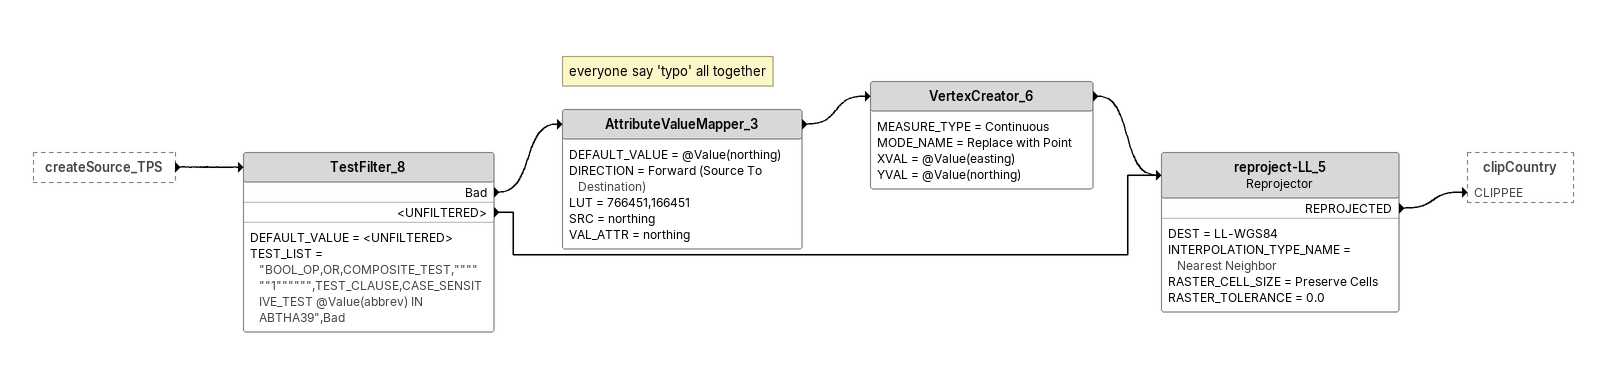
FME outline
createSource_TPS [outside]
    -> TestFilter_8
TestFilter_8
    DEFAULT_VALUE = <UNFILTERED>
    TEST_LIST = "BOOL_OP,OR,COMPOSITE_TEST,""""""1"""""",TEST_CLAUSE,CASE_SENSITIVE_TEST @Value(abbrev) IN ABTHA39",Bad
    Bad -> AttributeValueMapper_3
    <UNFILTERED> -> reproject-LL_5
Note: everyone say 'typo' all together
AttributeValueMapper_3
    DEFAULT_VALUE = @Value(northing)
    DIRECTION = Forward (Source To Destination)
    LUT = 766451,166451
    SRC = northing
    VAL_ATTR = northing
    -> VertexCreator_6
VertexCreator_6
    MEASURE_TYPE = Continuous
    MODE_NAME = Replace with Point
    XVAL = @Value(easting)
    YVAL = @Value(northing)
    -> reproject-LL_5
reproject-LL_5: Reprojector
    DEST = LL-WGS84
    INTERPOLATION_TYPE_NAME = Nearest Neighbor
    RASTER_CELL_SIZE = Preserve Cells
    RASTER_TOLERANCE = 0.0
    REPROJECTED -> clipCountry [CLIPPEE]
